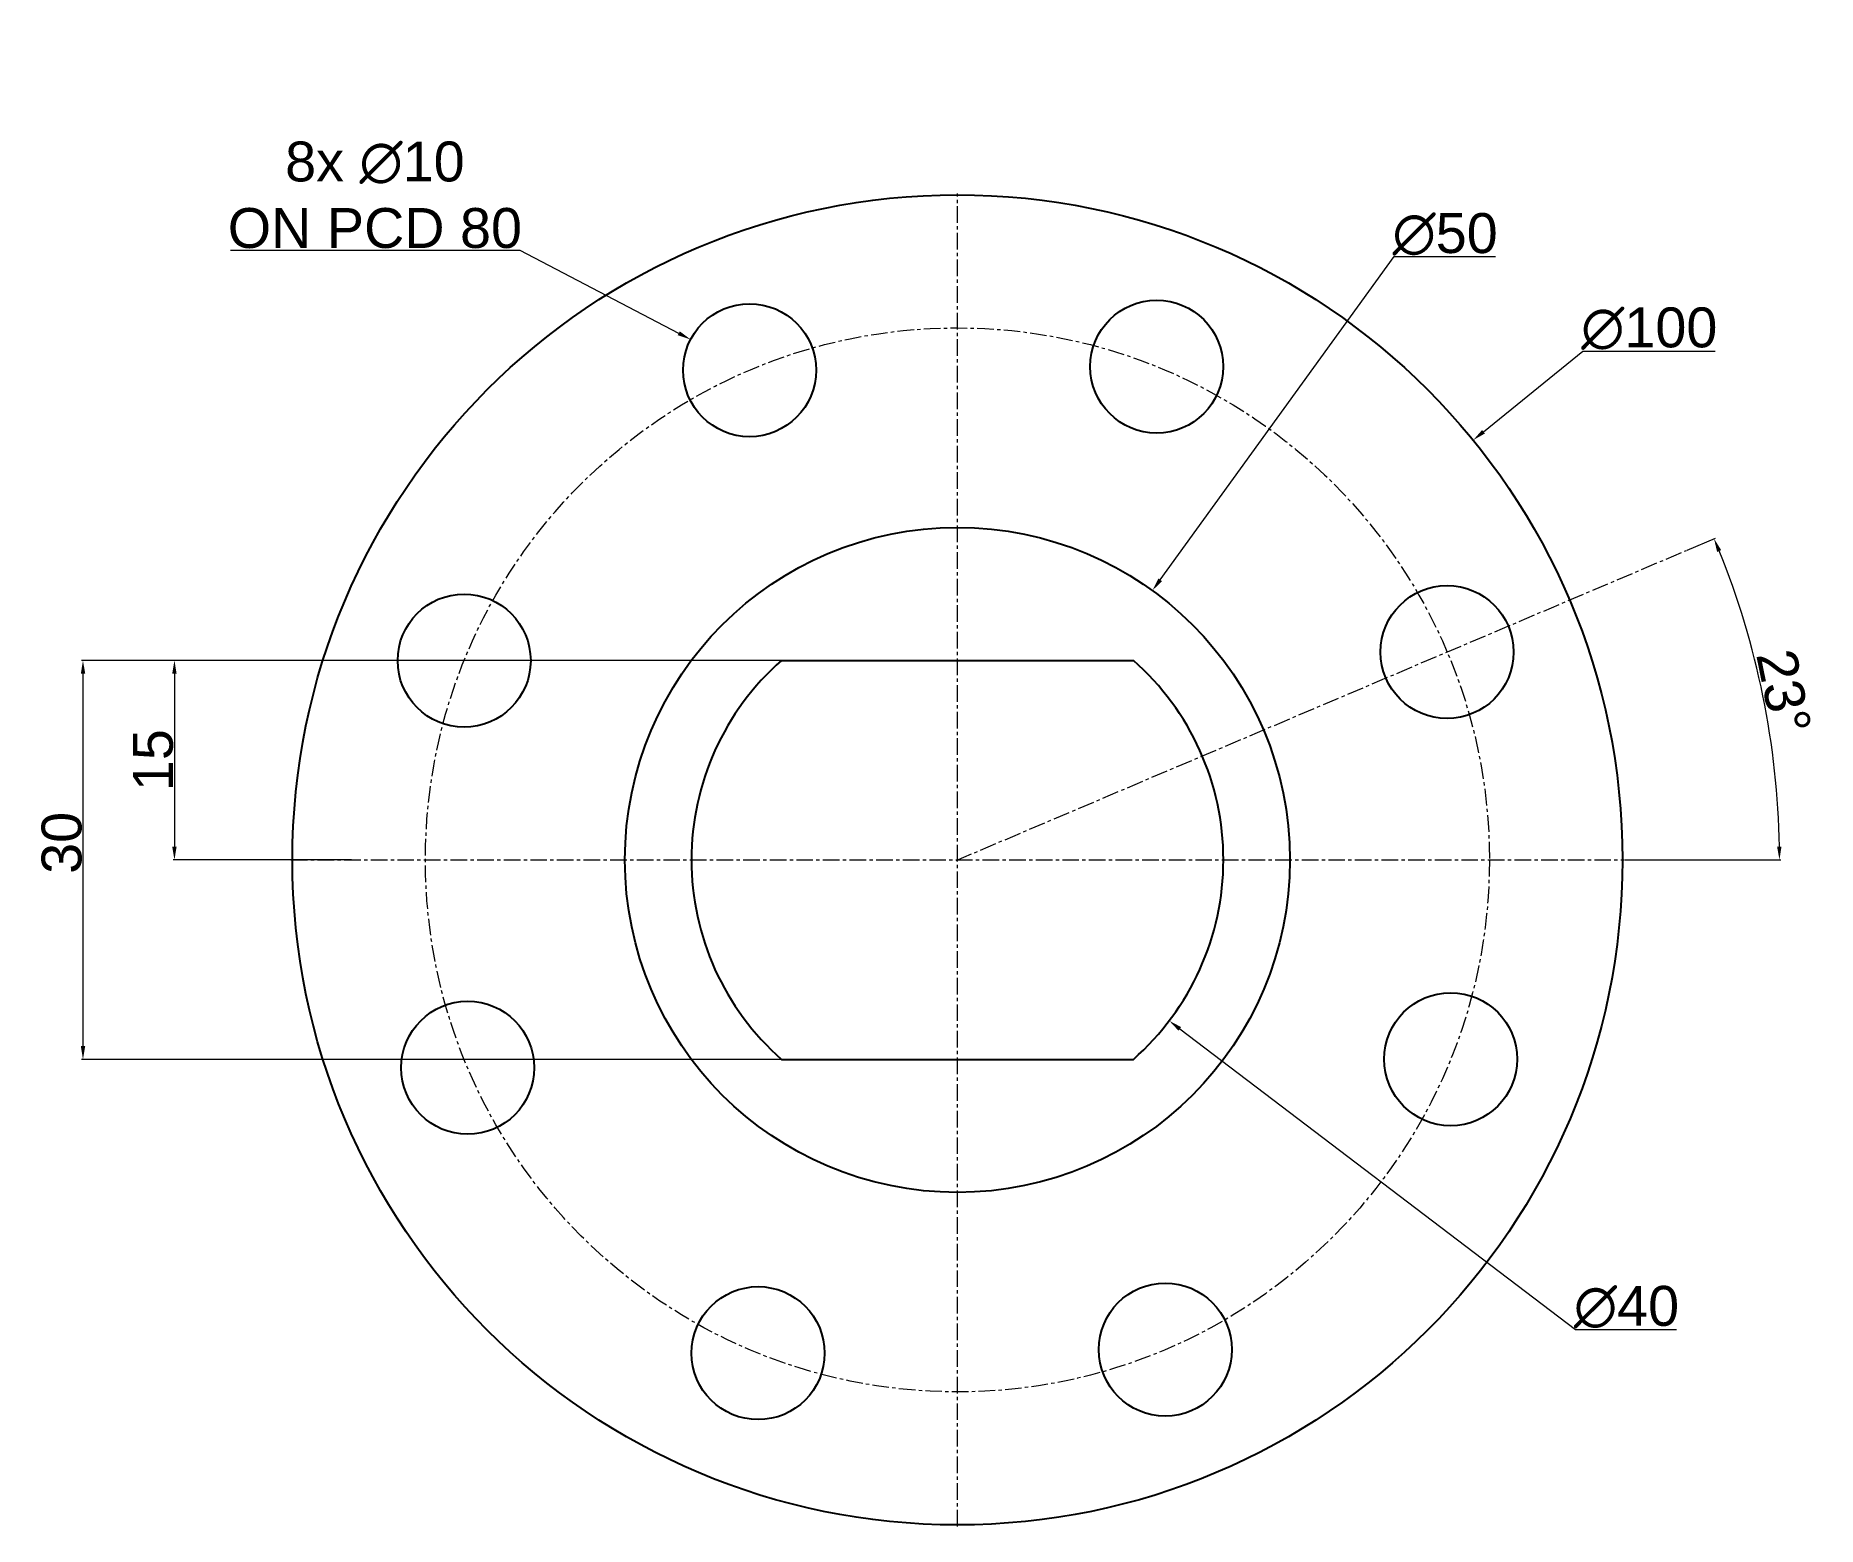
# Model space of a CAD drawing. Header units: millimetres. Extents: x -69 to 65, y -50 to 62.
import ezdxf

# ---------------------------------------------------------------- set-up
doc = ezdxf.new("R2010")
doc.units = ezdxf.units.MM
doc.header["$MEASUREMENT"] = 0
doc.linetypes.add('CENTER', pattern=[2, 1.25, -0.25, 0.25, -0.25])
doc.layers.add('AM_5', color=3, linetype='Continuous', lineweight=15)
doc.layers.add('AM_7', color=4, linetype='CENTER', lineweight=15)
doc.styles.get("Standard").update_dxf_attribs({"font": 'arial.ttf'})
doc.dimstyles.new('AM_ANSI$0', dxfattribs={"dimtxt": 3, "dimasz": 1, "dimexe": 0.1, "dimexo": 0.05, "dimgap": 0.06, "dimtad": 1, "dimtoh": 1, "dimzin": 9, "dimdsep": 46, "dimtxsty": 'Standard', "dimcen": 0, "dimclrd": 256, "dimclre": 256, "dimclrt": 2, "dimadec": 0, "dimazin": 2, "dimtp": 0.1, "dimtm": 0.1, "dimtfac": 0.71, "dimtofl": 0, "dimtmove": 0, "dimatfit": 3, "dimfxl": 1, "dimtolj": 1, "dimtzin": 7, "dimlwd": -1, "dimlwe": -1, "dimarcsym": 1})
doc.dimstyles.new('AM_ANSI$2', dxfattribs={"dimtxt": 3, "dimasz": 1, "dimexe": 0.1, "dimexo": 0.05, "dimgap": 0.06, "dimtad": 1, "dimtoh": 1, "dimzin": 9, "dimdsep": 46, "dimtxsty": 'Standard', "dimcen": 0, "dimclrd": 256, "dimclre": 256, "dimclrt": 2, "dimadec": 0, "dimazin": 2, "dimtp": 0.1, "dimtm": 0.1, "dimtfac": 0.71, "dimtofl": 0, "dimtmove": 0, "dimatfit": 3, "dimfxl": 1, "dimtolj": 1, "dimtzin": 7, "dimlwd": -1, "dimlwe": -1, "dimarcsym": 1})
doc.dimstyles.new('AM_ANSI$3', dxfattribs={"dimtxt": 3, "dimasz": 1, "dimexe": 0.1, "dimexo": 0.05, "dimgap": 0.06, "dimtad": 1, "dimtoh": 1, "dimzin": 9, "dimdsep": 46, "dimtxsty": 'Standard', "dimcen": 0, "dimclrd": 256, "dimclre": 256, "dimclrt": 2, "dimadec": 0, "dimazin": 2, "dimtp": 0.1, "dimtm": 0.1, "dimtfac": 0.71, "dimtofl": 0, "dimtmove": 0, "dimatfit": 0, "dimfxl": 1, "dimtolj": 1, "dimtzin": 7, "dimlwd": -1, "dimlwe": -1, "dimarcsym": 1})

# ---------------------------------------------------------------- blocks, each defined once
blk = doc.blocks.new('*D5')
at = {"layer": 'AM_5', "transparency": 16777216}
for p, q in [((-13.28, 15), (-65.85, 15)), ((-65.75, 14), (-65.75, -14)), ((-13.28, -15), (-65.85, -15))]:
    blk.add_line(p, q, dxfattribs=at)
for points in [[(-65.91, 14), (-65.58, 14), (-65.75, 15)], [(-65.91, -14), (-65.58, -14), (-65.75, -15)]]:
    blk.add_solid(points, dxfattribs=at)
at = {"layer": 'Defpoints', "color": 0, "transparency": 16777216}
for p in [(-13.23, 15), (-65.75, -15), (-13.23, -15)]:
    blk.add_point(p, dxfattribs=at)
at = {"layer": 'AM_5', "color": 2, "transparency": 16777216, "insert": (-67.34, 1.28), "char_height": 3, "attachment_point": 5, "rotation": 90}
blk.add_mtext('\\A1;30', dxfattribs=at)
blk = doc.blocks.new('*D7')
at = {"layer": 'AM_5', "transparency": 16777216}
for p, q in [((-13.28, 15), (-58.97, 15)), ((-58.87, 14), (-58.87, 1)), ((-45.57, 0), (-58.97, 0))]:
    blk.add_line(p, q, dxfattribs=at)
for points in [[(-59.04, 14), (-58.71, 14), (-58.87, 15)], [(-59.04, 1), (-58.71, 1), (-58.87, 0)]]:
    blk.add_solid(points, dxfattribs=at)
at = {"layer": 'Defpoints', "color": 0, "transparency": 16777216}
for p in [(-13.23, 15), (-45.52, 0), (-58.87, 0)]:
    blk.add_point(p, dxfattribs=at)
at = {"layer": 'AM_5', "color": 2, "transparency": 16777216, "insert": (-60.47, 7.5), "char_height": 3, "attachment_point": 5, "rotation": 90}
blk.add_mtext('\\A1;15', dxfattribs=at)
blk = doc.blocks.new('*D8')
at = {"layer": 'AM_5', "transparency": 16777216}
for p, q in [((39.56, 32.19), (47.02, 38.26)), ((47.02, 38.26), (56.97, 38.26))]:
    blk.add_line(p, q, dxfattribs=at)
blk.add_solid([(39.45, 32.32), (39.66, 32.06), (38.78, 31.56)], dxfattribs=at)
at = {"layer": 'Defpoints', "color": 0, "transparency": 16777216}
for p in [(38.78, 31.56), (-38.78, -31.56)]:
    blk.add_point(p, dxfattribs=at)
at = {"layer": 'AM_5', "color": 2, "transparency": 16777216, "insert": (52.02, 39.94), "char_height": 3, "attachment_point": 5}
blk.add_mtext('\\A1;∅100', dxfattribs=at)
blk = doc.blocks.new('*D9')
at = {"layer": 'AM_5', "transparency": 16777216}
for p, q in [((15.25, 21.06), (32.84, 45.36)), ((32.84, 45.36), (40.45, 45.36))]:
    blk.add_line(p, q, dxfattribs=at)
blk.add_solid([(15.11, 21.16), (15.38, 20.96), (14.66, 20.25)], dxfattribs=at)
at = {"layer": 'Defpoints', "color": 0, "transparency": 16777216}
for p in [(14.66, 20.25), (-14.66, -20.25)]:
    blk.add_point(p, dxfattribs=at)
at = {"layer": 'AM_5', "color": 2, "transparency": 16777216, "insert": (36.67, 47.03), "char_height": 3, "attachment_point": 5}
blk.add_mtext('\\A1;∅50', dxfattribs=at)
blk = doc.blocks.new('*D10')
at = {"layer": 'AM_5', "transparency": 16777216}
for p, q in [((16.72, -12.7), (46.47, -35.3)), ((46.47, -35.3), (54.08, -35.3))]:
    blk.add_line(p, q, dxfattribs=at)
blk.add_solid([(16.82, -12.57), (16.62, -12.84), (15.93, -12.1)], dxfattribs=at)
at = {"layer": 'Defpoints', "color": 0, "transparency": 16777216}
for p in [(-15.93, 12.1), (15.93, -12.1)]:
    blk.add_point(p, dxfattribs=at)
at = {"layer": 'AM_5', "color": 2, "transparency": 16777216, "insert": (50.31, -33.63), "char_height": 3, "attachment_point": 5}
blk.add_mtext('\\A1;∅40', dxfattribs=at)
blk = doc.blocks.new('*D11')
at = {"layer": 'AM_5', "transparency": 16777216}
for p, q in [((54.87, 23.29), (56.99, 24.19)), ((50.16, 0), (61.91, 0))]:
    blk.add_line(p, q, dxfattribs=at)
blk.add_arc((0, 0), 61.81, 0.927, 22.073, dxfattribs=at)
for points in [[(57.12, 23.16), (57.43, 23.29), (56.89, 24.15)], [(61.96, 1), (61.63, 1), (61.81, 0)]]:
    blk.add_solid(points, dxfattribs=at)
at = {"layer": 'Defpoints', "color": 0, "transparency": 16777216}
for p in [(54.83, 23.27), (61.25, 8.25), (-50.11, 0), (50.11, 0), (-0.1, -0.04)]:
    blk.add_point(p, dxfattribs=at)
at = {"layer": 'AM_5', "color": 2, "transparency": 16777216, "insert": (62.13, 12.64), "char_height": 3, "attachment_point": 5, "rotation": 281.5}
blk.add_mtext('\\A1;23°', dxfattribs=at)
blk = doc.blocks.new('*D12')
at = {"layer": 'AM_5', "transparency": 16777216}
for p, q in [((-32.88, 45.82), (-54.66, 45.82)), ((-20.95, 39.59), (-32.88, 45.82))]:
    blk.add_line(p, q, dxfattribs=at)
blk.add_solid([(-20.87, 39.74), (-21.03, 39.45), (-20.06, 39.13)], dxfattribs=at)
at = {"layer": 'Defpoints', "color": 0, "transparency": 16777216}
for p in [(-20.06, 39.13), (-11.2, 34.51)]:
    blk.add_point(p, dxfattribs=at)
at = {"layer": 'AM_5', "color": 2, "transparency": 16777216, "insert": (-43.8, 49.99), "char_height": 3, "attachment_point": 5}
blk.add_mtext('\\A1;8x ∅10 ^JON PCD 80', dxfattribs=at)

msp = doc.modelspace()

# ---------------------------------------------------------------- linework, layer by layer
for p, q in [((-13.229, 15), (13.229, 15)), ((-13.229, -15), (13.229, -15))]:
    msp.add_line(p, q)
for centre, radius in [((0, 0), 50), ((-15.629, 36.82), 5), ((14.984, 37.087), 5), ((0, 0), 25), ((36.82, 15.629), 5), ((-37.087, 14.984), 5), ((-36.82, -15.629), 5), ((37.087, -14.984), 5), ((-14.984, -37.087), 5), ((15.629, -36.82), 5)]:
    msp.add_circle(centre, radius)
for start, end in [(131.40962, 228.59038), (311.40962, 48.59038)]:
    msp.add_arc((0, 0), 20, start, end)
at = {"layer": 'AM_7'}
for p, q in [((0, -50.11), (0, 50.11)), ((-0.101, -0.043), (54.825, 23.272)), ((-50.11, 0), (50.11, 0))]:
    msp.add_line(p, q, dxfattribs=at)
msp.add_circle((0, 0), 40, dxfattribs=at)

# ---------------------------------------------------------------- dimensions: what is measured, and where the dimension line sits
at = {"layer": 'AM_5'}
dim = msp.add_diameter_dim_2p(p1=(-11.196, 34.508), p2=(-20.063, 39.132), text='8x <> ^JON PCD 80', dimstyle='AM_ANSI$3', override={"dimpost": ''}, dxfattribs=at)
dim.commit()
dim.dimension.update_dxf_attribs({"geometry": '*D12', "text_midpoint": (-43.803, 45.818), "dimtype": 163})
for p1, p2, picture, middle in [((-14.661, -20.25), (14.661, 20.25), '*D9', (36.673, 45.355)), ((-15.926, 12.099), (15.926, -12.099), '*D10', (50.307, -35.304))]:
    dim = msp.add_diameter_dim_2p(p1=p1, p2=p2, dimstyle='AM_ANSI$3', dxfattribs=at)
    dim.commit()
    dim.dimension.update_dxf_attribs({"geometry": picture, "text_midpoint": middle, "dimtype": 163})
dim = msp.add_diameter_dim_2p(p1=(-38.783, -31.557), p2=(38.783, 31.557), dimstyle='AM_ANSI$3', override={"dimpost": ''}, dxfattribs=at)
dim.commit()
dim.dimension.update_dxf_attribs({"geometry": '*D8', "text_midpoint": (52.025, 38.262), "dimtype": 163})
dim = msp.add_angular_dim_2l(base=(61.254, 8.246), line1=((-50.11, 0), (50.11, 0)), line2=((-0.101, -0.043), (54.825, 23.272)), dimstyle='AM_ANSI$2', override={"dimpost": ''}, dxfattribs=at)
dim.commit()
dim.dimension.update_dxf_attribs({"geometry": '*D11', "text_midpoint": (62.126, 12.64)})
dim = msp.add_linear_dim(base=(-65.747, -15), p1=(-13.229, 15), p2=(-13.229, -15), angle=90, dimstyle='AM_ANSI$0', dxfattribs=at)
dim.commit()
dim.dimension.update_dxf_attribs({"geometry": '*D5', "text_midpoint": (-65.747, 1.281), "dimtype": 160})
dim = msp.add_linear_dim(base=(-58.874, 0), p1=(-13.229, 15), p2=(-45.524, 0), angle=90, dimstyle='AM_ANSI$0', override={"dimpost": ''}, dxfattribs=at)
dim.commit()
dim.dimension.update_dxf_attribs({"geometry": '*D7', "text_midpoint": (-60.466, 7.5)})

doc.saveas('drawing.dxf')
